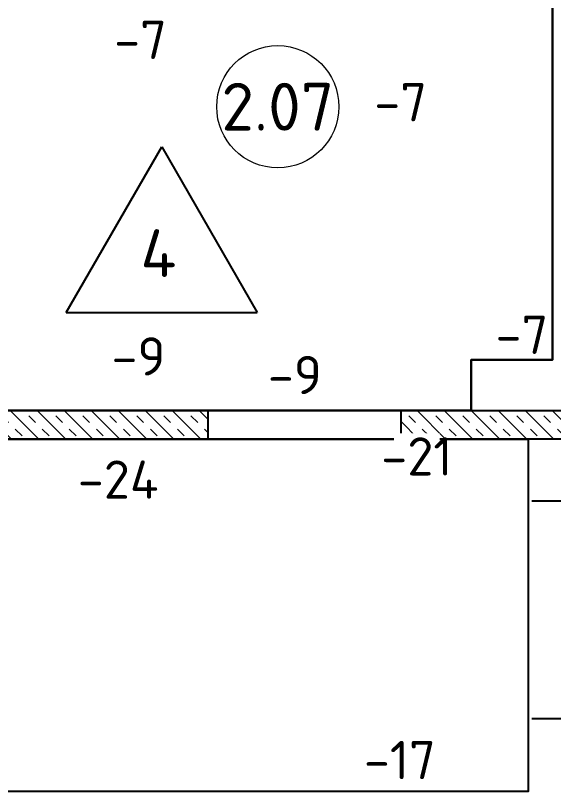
# Model space of a CAD drawing. Header units: metres. Extents: x -2111 to 158, y 19 to 1277.
# Drawn here: x 67.764 to 70.58, y 27.612 to 31.674 of the extents above; entities that cross this region are included whole.
import ezdxf
from ezdxf.enums import TextEntityAlignment as Align

# ---------------------------------------------------------------- set-up
doc = ezdxf.new("R2010")
doc.units = ezdxf.units.M
for name, color, linetype in [('01', 123, 'Continuous'), ('высотные отклонения', 7, 'Continuous'), ('Откосы', 250, 'Continuous'), ('Стены', 7, 'Continuous')]:
    doc.layers.add(name, color=color, linetype=linetype)
doc.layers.add('_5-1_Площадь помещений', color=2, linetype='Continuous', plot=False)
doc.layers.add('ГКЛ (контур)', color=255, linetype='Continuous', plot=False)
doc.layers.add('Стены штриховка', color=7, linetype='Continuous', lineweight=9)
doc.styles.add('Норм 2.5', font='isocpeur.ttf', dxfattribs={"height": 2.5})

# ---------------------------------------------------------------- blocks, each defined once
blk = doc.blocks.new('Номер_помещения')
blk.add_wipeout([(-5, 0), (0, 8.659999999999854), (5, 0)])
for p, q in [((-5, 0), (0, 8.659999999999854)), ((0, 8.659999999999854), (5, 0)), ((-5, 0), (5, 0))]:
    blk.add_line(p, q)
at = {"style": 'Норм 2.5'}
blk.add_attdef('НОМЕР', text='', height=2.5, dxfattribs=at).set_placement((-0.1712660301878657, 3.102129743254984), align=Align.MIDDLE_CENTER)
blk = doc.blocks.new('axis_name')
at = {"lineweight": 9}
blk.add_circle((0, 0), 3.197834297075078, dxfattribs=at)
at = {"style": 'Норм 2.5'}
blk.add_attdef('AXIS_NAME', text='', height=2.5, dxfattribs=at).set_placement((0, 0), align=Align.MIDDLE_CENTER)

msp = doc.modelspace()

# ---------------------------------------------------------------- hatches: boundary and pattern name
at = {"layer": 'Стены штриховка'}
h = msp.add_hatch(dxfattribs=at)
h.set_pattern_fill('ASHLER', color=256, scale=0.2, angle=270, pattern_type=2)
h.set_pattern_definition([(315, (-38.44432959858023, 21.65925792223561), (0.07071067811865477, 0.07071067811865474), []), (315, (-38.37362959858183, 21.65925792223561), (0.07071067811865477, 0.07071067811865474), [0.05, -0.05])])
h.paths.add_polyline_path([(68.7706329277753, 29.60646920132672), (66.66058301311205, 29.60646920132672), (66.66058301311205, 29.45646920132685), (68.7706329277753, 29.45646920132685)])
h = msp.add_hatch(dxfattribs=at)
h.set_pattern_fill('ASHLER', color=256, scale=0.2, angle=270, pattern_type=2)
h.set_pattern_definition([(315, (-35.32427968391858, 21.65925792223561), (0.07071067811865477, 0.07071067811865474), []), (315, (-35.25357968391836, 21.65925792223561), (0.07071067811865477, 0.07071067811865474), [0.05, -0.05])])
h.paths.add_polyline_path([(70.87063292777566, 29.60646920132672), (69.78063292777551, 29.60646920132672), (69.78063292777551, 29.45646920132685), (70.87063292777566, 29.45646920132685)])

# ---------------------------------------------------------------- linework, layer by layer
at = {"layer": '_5-1_Площадь помещений'}
msp.add_lwpolyline([(67.70563292777479, 33.24998038293643), (70.41843132780014, 33.24998038290664), (70.41843132782924, 32.98867949155942), (70.5743791518089, 32.98867949155942), (70.5743791518089, 29.87046920132752), (70.14937915180963, 29.87046920132752), (70.14937915180963, 29.60646920132672), (67.70563292777479, 29.60646920132672), (67.7056329278148, 33.24998038293643)], dxfattribs=at)
msp.add_lwpolyline([(40.94368500721248, 29.45646920132685), (70.44818390799992, 29.45646920132685), (70.44818390799992, 27.61235390266688), (40.94368500721248, 27.61235390266688)], close=True, dxfattribs=at)
at = {"layer": 'ГКЛ (контур)'}
for points in [[(70.14937915180963, 29.60646920132672), (70.14937915180963, 29.87046920132752), (70.5743791518089, 29.87046920132752), (70.5743791518089, 32.98867949156693), (70.41843132782924, 32.98867949155942), (70.41843132782924, 33.24998038293643), (67.70563292777479, 33.24998038293643)], [(70.44818390799992, 29.45646920132685), (70.44818390799992, 27.61146920132683)]]:
    msp.add_lwpolyline(points, dxfattribs=at)
at = {"layer": 'Откосы'}
for points in [[(70.46627078258643, 29.13246892529492), (70.95527078258601, 29.13246892530969)], [(70.466270782641, 27.99446892526498), (70.95527078266059, 27.99446892530977)]]:
    msp.add_lwpolyline(points, dxfattribs=at)
at = {"layer": 'Стены'}
msp.add_lwpolyline([(40.48563292777544, 29.60646920132672), (70.86563292777646, 29.60646920132672), (70.86563292777646, 29.45646920132685), (40.48563292777544, 29.45646920132685)], close=True, dxfattribs=at)
for points in [[(68.7706329277753, 29.60646920132672), (68.7706329277753, 29.45646920132685)], [(69.78063292777551, 29.60646920132672), (69.78063292777551, 29.45646920132685)]]:
    msp.add_lwpolyline(points, dxfattribs=at)

# ---------------------------------------------------------------- next in the draw order: block references
at = {"layer": '01', "xscale": 0.1, "yscale": 0.1, "zscale": 0.1}
msp.add_blockref('Номер_помещения', (68.52952654183991, 30.11949283043668), dxfattribs=at).add_auto_attribs({'НОМЕР': '4'})

# ---------------------------------------------------------------- next in the draw order: texts
at = {"layer": 'высотные отклонения', "char_height": 0.2, "width": 0.2, "attachment_point": 5, "style": 'Норм 2.5', "bg_fill": 3, "box_fill_scale": 1.1, "bg_fill_color": 256, "bg_fill_true_color": 13158600, "bg_fill_transparency": 0}
for s, insert in [('-7', (68.4183719176976, 31.54639460428317, 24.5432)), ('-7', (69.78019992607224, 31.2199063110683, 24.543)), ('-7', (70.41471966583404, 30.00239028261483, 24.543)), ('-9', (68.40803358008698, 29.88936184396264, 24.541)), ('-9', (69.22649308965518, 29.79173786536415, 24.5412)), ('-21', (69.86512680788772, 29.36581224114773, 24.529)), ('-24', (68.30153582413465, 29.24461927300979, 24.5263)), ('-17', (69.77595682353056, 27.77663359987114, 24.5326))]:
    msp.add_mtext(s, dxfattribs=dict(at, insert=insert))

# ---------------------------------------------------------------- next in the draw order: block references
at = {"layer": '01', "xscale": 0.1, "yscale": 0.1, "zscale": 0.1}
msp.add_blockref('axis_name', (69.13713594186993, 31.19628068024758), dxfattribs=at).add_auto_attribs({'AXIS_NAME': '2.07'})

doc.saveas('drawing.dxf')
